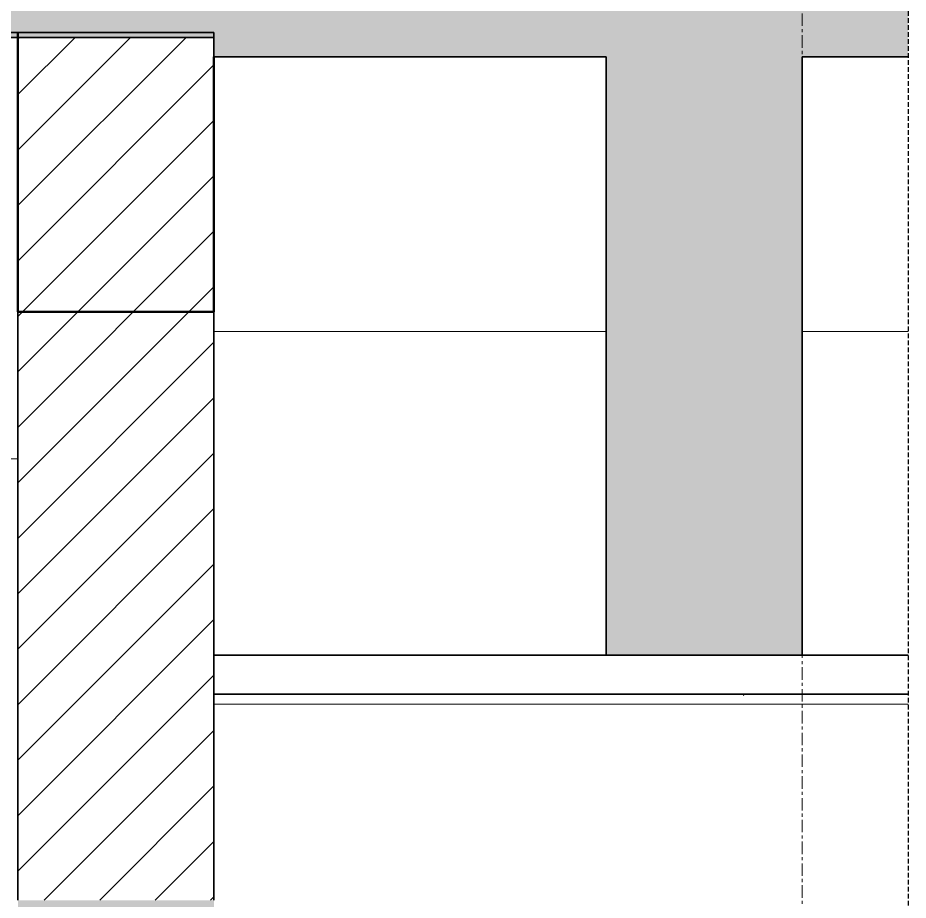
# Model space of a CAD drawing. Header units: millimetres. Extents: x 31499 to 223976, y 3719 to 80291.
# Drawn here: x 55673 to 56581, y 7900 to 8800 of the extents above; entities that cross this region are included whole.
import ezdxf

# ---------------------------------------------------------------- set-up
doc = ezdxf.new("R2010")
doc.units = ezdxf.units.MM
doc.linetypes.add('Grid Line', pattern=[22.225, 12.7, -3.175, 3.175, -3.175])
doc.linetypes.add('Hidden', pattern=[7.14375, 4.7625, -2.38125])
for name, color, linetype, lineweight in [('0-4', 130, 'Continuous', 5), ('A-CLNG-1', 250, 'Continuous', 35), ('A-CLNG-FNSH-1', 7, 'Continuous', 18), ('A-CLNG-PATT-3', 13, 'Continuous', 18), ('A-DETL-GENF', 92, 'Continuous', 18), ('A-DETL-GENF-4', 92, 'Hidden', 25), ('A-DETL-GENF-5', 9, 'Continuous', 18), ('A-DETL-MEDM', 33, 'Continuous', 35), ('A-FLOR-FNSH-1', 250, 'Continuous', 35), ('A-FLOR-PATT-1', 253, 'Continuous', 18), ('A-WALL-5', 250, 'Continuous', 35), ('A-WALL-PATT-2', 111, 'Continuous', 18), ('S-BEAM-2', 7, 'Continuous', 18), ('S-BEAM-3', 130, 'Continuous', 50), ('S-GRID-1', 1, 'Grid Line', 9)]:
    doc.layers.add(name, color=color, linetype=linetype, lineweight=lineweight)
pattern_1 = [(50, (37692.33, 15875), (364.368, -31.878), [38.1, -419.1]), (355, (37692.33, 15875), (-70.486, 382.113), [30.48, -335.28]), (100.451, (37722.7, 15872.34), (293.885, 350.233), [32.38, -356.18]), (46.184, (37692.33, 15976.6), (542.158, -84.086), [57.15, -628.65]), (96.636, (37737.5, 15969.6), (474.805, 494.855), [48.57, -534.27]), (351.184, (37692.33, 15976.6), (474.81, 494.85), [45.72, -502.92]), (21, (37743.13, 15951.2), (303.228, -204.53), [38.1, -419.1]), (326, (37743.13, 15951.2), (123.604, 368.376), [30.48, -335.28]), (71.451, (37768.4, 15934.16), (426.834, 163.843), [32.38, -356.18]), (37.5, (37692.33, 15875), (6.1766, 169.1102), [3.353, -327.863, 3.353, -337.007, -336.55]), (37.5, (37692.33, 15875), (6.1766, 169.1102), [-671.576, 3.353, -333.197]), (7.5, (37692.33, 15875), (133.639, 200.3615), [3.353, -190.703, 3.353, -320.243, -128.27]), (7.5, (37692.33, 15875), (133.639, 200.3615), [-517.652, 3.353, -124.917]), (327.5, (37579.05, 15875), (271.1818, -11.4584), [3.353, -123.647, 3.353, -392.887, -525.78]), (327.5, (37579.05, 15875), (271.1818, -11.4584), [-523.24, 3.353, -522.427]), (317.5, (37528.25, 15875), (296.2585, 50.853), [3.353, -161.747, 3.353, -259.791, -373.38]), (317.5, (37528.25, 15875), (296.2585, 50.853), [-428.244, 3.353, -370.027]), (45, (37692.33, 15875), (-125.7236, 125.7236), []), (45, (37692.33, 16065.5), (-125.7236, 125.7236), [])]

# ---------------------------------------------------------------- blocks, each defined once
blk = doc.blocks.new('NCV_TKTC_KET CAU_rvt-2-TKCS_CĂN HỘ LOẠI 2A - MẶT CẮT 1')
at = {"layer": 'A-FLOR-PATT-1'}
h = blk.add_hatch(dxfattribs=at)
h.set_pattern_fill('FP_3', color=256, style=0, pattern_type=2)
h.set_pattern_definition(pattern_1)
h.paths.add_polyline_path([(37683.72, 8780), (37952.64, 8780), (37952.64, 8785), (33952.64, 8785), (33952.64, 8780), (37014.47, 8780)])
h.paths.add_polyline_path([(39952.56, 8780), (42052.64, 8780), (42052.64, 8785), (38252.56, 8785), (38252.64, 8780), (38352.97, 8780)])
h = blk.add_hatch(dxfattribs=at)
h.set_pattern_fill('FP_3', color=256, style=0, pattern_type=2)
h.set_pattern_definition(pattern_1)
h.paths.add_polyline_path([(37683.72, 8780), (37952.64, 8780), (37952.64, 8785), (33952.64, 8785), (33952.64, 8780), (37014.47, 8780)])
h.paths.add_polyline_path([(39952.56, 8780), (42052.64, 8780), (42052.64, 8785), (38252.56, 8785), (38252.64, 8780), (38352.97, 8780)])
at = {"layer": 'A-FLOR-FNSH-1'}
blk.add_line((38252.56, 8780), (42052.64, 8780), dxfattribs=at)
at = {"layer": 'S-BEAM-2'}
for p, q in [((42052.64, 8480), (42452.56, 8480)), ((42652.56, 8480), (42760.74, 8480)), ((41062.56, 8350), (41852.64, 8350))]:
    blk.add_line(p, q, dxfattribs=at)
at = {"layer": 'S-BEAM-3'}
for p, q in [((41852.64, 8785), (41852.64, 8500)), ((42052.64, 8500), (42052.64, 8760)), ((41852.64, 8500), (42052.64, 8500))]:
    blk.add_line(p, q, dxfattribs=at)
blk = doc.blocks.new('BORDER VIEW - BORDER VIEW-3707043-TKCS_CĂN HỘ LOẠI 2A - MẶT CẮT 1')
at = {"layer": 'A-DETL-GENF-4'}
blk.add_line((42760.74, 9185.24), (42760.74, 5150), dxfattribs=at)

msp = doc.modelspace()

# ---------------------------------------------------------------- hatches: boundary and pattern name
at = {"layer": 'A-CLNG-PATT-3'}
h = msp.add_hatch(dxfattribs=at)
h.set_pattern_fill('FP_5', color=256, style=0, pattern_type=2)
h.set_pattern_definition([(0, (51512.36, 15875), (406.4, 101.6), [16.764, -288.036, 16.764, -288.036, -1625.6]), (0, (51512.36, 15875), (406.4, 101.6), [-609.6, 16.764, -592.836, 16.764, -288.036, -711.2]), (0, (51512.36, 15875), (406.4, 101.6), [-1524, 16.764, -186.436, 16.764, -491.236]), (120, (51664.76, 15925.8), (-291.1882, 301.1527), [16.764, -288.036, 16.764, -288.036, -1625.6]), (120, (51664.76, 15925.8), (-291.1882, 301.1527), [-609.6, 16.764, -592.836, 16.764, -288.036, -711.2]), (120, (51664.76, 15925.8), (-291.1882, 301.1527), [-1524, 16.764, -186.436, 16.764, -491.236]), (240, (51715.56, 16129), (-115.2118, -402.7527), [16.764, -288.036, 16.764, -288.036, -1625.6]), (240, (51715.56, 16129), (-115.2118, -402.7527), [-609.6, 16.764, -592.836, 16.764, -288.036, -711.2]), (240, (51715.56, 16129), (-115.2118, -402.7527), [-1524, 16.764, -186.436, 16.764, -491.236])])
h.paths.add_polyline_path([(56472.59, 8100), (56580.77, 8100), (56580.77, 8110), (55872.66, 8110), (55872.66, 8100), (56292.61, 8100)])
at = {"layer": 'A-DETL-GENF-5'}
h = msp.add_hatch(dxfattribs=at)
h.set_pattern_fill('FP_3', color=256, style=0, pattern_type=2)
h.set_pattern_definition([(50, (51512.36, 15875), (364.368, -31.878), [38.1, -419.1]), (355, (51512.36, 15875), (-70.486, 382.113), [30.48, -335.28]), (100.451, (51542.72, 15872.34), (293.885, 350.233), [32.38, -356.18]), (46.184, (51512.36, 15976.6), (542.158, -84.086), [57.15, -628.65]), (96.636, (51557.54, 15969.6), (474.805, 494.855), [48.57, -534.27]), (351.184, (51512.36, 15976.6), (474.81, 494.85), [45.72, -502.92]), (21, (51563.16, 15951.2), (303.2285, -204.5305), [38.1, -419.1]), (326, (51563.16, 15951.2), (123.604, 368.376), [30.48, -335.28]), (71.451, (51588.43, 15934.16), (426.834, 163.843), [32.38, -356.18]), (37.5, (51512.36, 15875), (6.1766, 169.1102), [3.353, -327.863, 3.353, -337.007, -336.55]), (37.5, (51512.36, 15875), (6.1766, 169.1102), [-671.576, 3.353, -333.197]), (7.5, (51512.36, 15875), (133.639, 200.3615), [3.353, -190.703, 3.353, -320.243, -128.27]), (7.5, (51512.36, 15875), (133.639, 200.3615), [-517.652, 3.353, -124.917]), (327.5, (51399.07, 15875), (271.1818, -11.4584), [3.353, -123.647, 3.353, -392.887, -525.78]), (327.5, (51399.07, 15875), (271.1818, -11.4584), [-523.24, 3.353, -522.427]), (317.5, (51348.27, 15875), (296.2585, 50.853), [3.353, -161.747, 3.353, -259.791, -373.38]), (317.5, (51348.27, 15875), (296.2585, 50.853), [-428.244, 3.353, -370.027]), (45, (51512.36, 15875), (-125.7236, 125.7236), []), (45, (51512.36, 16065.5), (-125.7236, 125.7236), [])])
h.paths.add_polyline_path([(47472.59, 5000), (47772.66, 5000), (47772.66, 5380), (51772.66, 5380), (51772.66, 5000), (52072.59, 5000), (52072.66, 5380), (55872.66, 5380), (55872.66, 5360), (56272.59, 5360), (56272.66, 5000), (56430.77, 5000), (56469.59, 5005.11), (56472.66, 5006.38), (56472.66, 5360), (56580.77, 5360), (56580.77, 5530), (55872.66, 5530), (55872.66, 5550), (47472.59, 5550), (47472.59, 5201.7)])
h.paths.add_polyline_path([(55672.66, 7800), (55872.66, 7800), (55872.66, 7900), (55672.66, 7900), (55672.66, 7812.07)])
h.paths.add_polyline_path([(48872.59, 8000), (48872.59, 8100), (48672.59, 8100), (48672.59, 8000)])
h.paths.add_polyline_path([(56472.59, 8150), (56472.59, 8760), (56580.77, 8760), (56580.77, 8930), (55872.66, 8930), (55872.66, 8950), (47472.59, 8950), (47472.59, 8350), (47772.66, 8350), (47772.66, 8785), (51772.66, 8785), (51772.66, 8350), (52072.59, 8350), (52072.66, 8785), (55872.66, 8785), (55872.66, 8760), (56272.59, 8760), (56272.59, 8150)])
at = {"layer": 'A-WALL-PATT-2'}
h = msp.add_hatch(dxfattribs=at)
h.set_pattern_fill('FP_8', color=256, style=0, pattern_type=2)
h.set_pattern_definition([(45, (51512.36, 15875), (-28.28427, 28.28427), [])])
h.paths.add_polyline_path([(55672.66, 5550), (55872.66, 5550), (55872.66, 5600), (55672.66, 5600)])
h.paths.add_polyline_path([(55692.66, 7900), (55872.66, 7900), (55872.66, 8780), (55672.66, 8780), (55672.66, 7900)])

# ---------------------------------------------------------------- linework, layer by layer
at = {"layer": 'A-CLNG-1'}
for p, q in [((56272.59, 8150), (55872.66, 8150)), ((56580.77, 8150), (56472.59, 8150)), ((56580.77, 8110), (55872.66, 8110))]:
    msp.add_line(p, q, dxfattribs=at)
at = {"layer": 'A-CLNG-FNSH-1'}
msp.add_line((55872.66, 8100), (56580.77, 8100), dxfattribs=at)
at = {"layer": 'A-DETL-MEDM'}
for p, q in [((52072.59, 8785), (55872.66, 8785)), ((55872.66, 8785), (55872.66, 8760)), ((55872.66, 8760), (56272.59, 8760)), ((56272.59, 8760), (56272.59, 8150)), ((56472.59, 8150), (56472.59, 8760)), ((56472.59, 8760), (56580.77, 8760)), ((56272.59, 8150), (56472.59, 8150))]:
    msp.add_line(p, q, dxfattribs=at)
at = {"layer": 'A-WALL-5'}
for p, q in [((55672.66, 8785), (55672.66, 7900)), ((55872.66, 7900), (55872.66, 8760))]:
    msp.add_line(p, q, dxfattribs=at)
at = {"layer": 'S-GRID-1'}
msp.add_line((56472.59, 5635.62), (56472.59, 8904.57), dxfattribs=at)

# ---------------------------------------------------------------- block references
at = {"layer": '0-4'}
msp.add_blockref('NCV_TKTC_KET CAU_rvt-2-TKCS_CĂN HỘ LOẠI 2A - MẶT CẮT 1', (13820.02, 0), dxfattribs=at)
at = {"layer": 'A-DETL-GENF'}
msp.add_blockref('BORDER VIEW - BORDER VIEW-3707043-TKCS_CĂN HỘ LOẠI 2A - MẶT CẮT 1', (13820.02, 0), dxfattribs=at)

doc.saveas('drawing.dxf')
